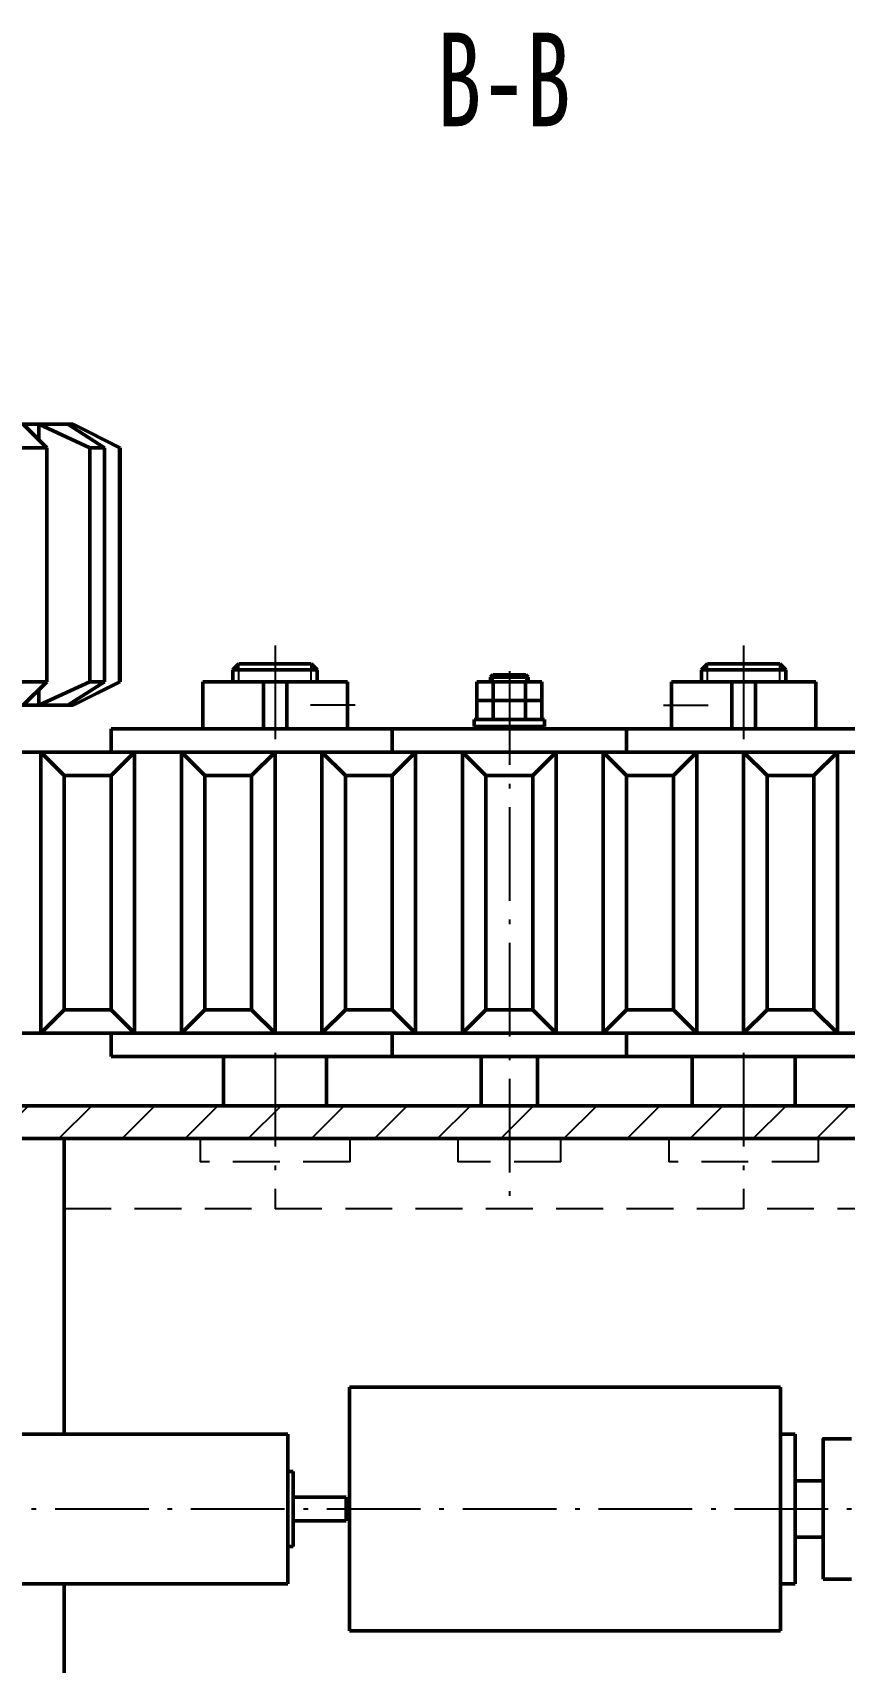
# Model space of a CAD drawing. Header units: millimetres. Extents: x -1896 to -707, y -189 to 652.
# Drawn here: x -1181.2 to -1094.6, y 159.4 to 333.4 of the extents above; entities that cross this region are included whole.
import ezdxf

# ---------------------------------------------------------------- set-up
doc = ezdxf.new("R2010")
doc.units = ezdxf.units.MM
doc.header["$LTSCALE"] = 10
doc.linetypes.add('CENTER', pattern=[1.45, 1, -0.2, 0.05, -0.2])
doc.linetypes.add('DASHED', pattern=[0.75, 0.5, -0.25])
doc.layers.add('1轮廓实线层', color=7, linetype='Continuous', lineweight=50)
for name, color, linetype in [('2细线层', 4, 'Continuous'), ('3中心线层', 1, 'CENTER'), ('4虚线层', 6, 'DASHED'), ('5剖面线层', 2, 'Continuous'), ('6文字层', 7, 'Continuous')]:
    doc.layers.add(name, color=color, linetype=linetype)
doc.styles.add('SLDTEXTSTYLE3', font='TXT', dxfattribs={"width": 0.7})

msp = doc.modelspace()

# ---------------------------------------------------------------- hatches: boundary and pattern name
at = {"layer": '5剖面线层'}
h = msp.add_hatch(dxfattribs=at)
h.set_pattern_fill('ANSI31', color=256, scale=1.5, style=0)
h.set_pattern_definition([(45, (-1281.11, 361.7817), (-3.3676, 3.3676), [])])
edge = h.paths.add_edge_path(flags=0)
edge.add_line((-1197.8326, 218.5431), (-1197.8326, 215.5431))
edge.add_arc((-1197.5826, 215.5431), 0.25, 180, 270)
edge.add_line((-1197.5826, 215.2931), (-1063.0826, 215.2931))
edge.add_arc((-1063.0826, 215.5431), 0.25, 270, 360)
edge.add_line((-1062.8326, 215.5431), (-1062.8326, 218.5431))
edge.add_arc((-1063.0826, 218.5431), 0.25, 0, 90)
edge.add_line((-1063.0826, 218.7931), (-1197.5826, 218.7931))
edge.add_arc((-1197.5826, 218.5431), 0.25, 90, 180)

# ---------------------------------------------------------------- linework, layer by layer
at = {"layer": '1轮廓实线层'}
for p, q in [((-1186.8326, 291.5431), (-1176.8701, 291.5475)), ((-1182.2317, 291.5431), (-1179.6902, 289.0431)), ((-1180.5424, 289.8813), (-1180.5424, 291.5431)), ((-1180.5424, 291.5431), (-1175.0878, 289.0431)), ((-1177.4522, 291.5431), (-1173.5222, 289.0431)), ((-1176.8701, 291.1728), (-1176.8701, 291.5431)), ((-1176.8701, 291.5431), (-1171.9363, 289.0431)), ((-1176.8701, 291.5431), (-1171.8701, 289.0431)), ((-1182.6681, 289.0431), (-1179.6902, 289.0431)), ((-1179.6902, 264.0431), (-1179.6902, 289.0431)), ((-1175.0878, 289.0431), (-1173.5222, 289.0431)), ((-1175.0878, 264.0431), (-1175.0878, 289.0431)), ((-1173.5222, 264.0431), (-1173.5222, 289.0431)), ((-1171.9363, 289.0431), (-1171.8701, 289.0431)), ((-1171.9363, 264.0431), (-1171.9363, 289.0431)), ((-1171.8701, 264.0431), (-1171.8701, 289.0431)), ((-1159.1897, 265.9731), (-1159.8326, 265.3303)), ((-1159.8326, 264.0446), (-1159.8326, 265.3303)), ((-1150.8326, 265.3303), (-1159.8326, 265.3303)), ((-1151.4754, 265.9731), (-1159.1897, 265.9731)), ((-1150.8326, 265.3303), (-1151.4754, 265.9731)), ((-1150.8326, 264.0446), (-1150.8326, 265.3303)), ((-1132.3326, 264.5439), (-1132.0826, 264.7939)), ((-1132.3326, 264.5439), (-1132.3326, 264.0431)), ((-1132.3326, 264.5439), (-1128.3326, 264.5439)), ((-1128.5826, 264.7939), (-1132.0826, 264.7939)), ((-1128.5826, 264.7939), (-1128.3326, 264.5439)), ((-1128.3326, 264.5439), (-1128.3326, 264.0431)), ((-1109.8326, 265.3303), (-1109.1897, 265.9731)), ((-1109.8326, 264.0446), (-1109.8326, 265.3303)), ((-1109.8326, 265.3303), (-1100.8326, 265.3303)), ((-1109.1897, 265.9731), (-1101.4754, 265.9731)), ((-1101.4754, 265.9731), (-1100.8326, 265.3303)), ((-1100.8326, 264.0446), (-1100.8326, 265.3303)), ((-1182.6681, 264.0431), (-1179.6902, 264.0431)), ((-1182.2317, 261.5431), (-1179.6902, 264.0431)), ((-1180.5424, 261.5431), (-1175.0878, 264.0431)), ((-1180.5424, 261.5431), (-1180.5424, 263.2049)), ((-1177.4522, 261.5431), (-1173.5222, 264.0431)), ((-1176.8701, 261.5431), (-1171.9363, 264.0431)), ((-1176.8701, 261.5431), (-1171.8701, 264.0431)), ((-1175.0878, 264.0431), (-1173.5222, 264.0431)), ((-1171.9363, 264.0431), (-1171.8701, 264.0431)), ((-1147.6183, 264.0446), (-1163.0469, 264.0446)), ((-1163.0469, 264.0446), (-1163.0469, 259.0431)), ((-1156.5826, 264.0446), (-1156.5826, 259.0431)), ((-1154.0826, 264.0446), (-1154.0826, 259.0431)), ((-1147.6183, 264.0446), (-1147.6183, 259.0431)), ((-1133.7967, 264.0431), (-1126.8685, 264.0431)), ((-1133.7967, 264.0431), (-1133.7967, 262.0431)), ((-1132.0646, 264.0431), (-1132.0646, 262.0431)), ((-1128.6005, 264.0431), (-1128.6005, 262.0431)), ((-1126.8685, 264.0431), (-1126.8685, 262.0431)), ((-1113.0469, 264.0446), (-1097.6183, 264.0446)), ((-1113.0469, 264.0446), (-1113.0469, 259.0431)), ((-1106.5826, 264.0446), (-1106.5826, 259.0431)), ((-1104.0826, 264.0446), (-1104.0826, 259.0431)), ((-1097.6183, 264.0446), (-1097.6183, 259.0431)), ((-1176.8701, 261.5431), (-1344.8692, 261.5431)), ((-1176.8701, 261.5431), (-1176.8701, 261.9134)), ((-1133.7967, 262.0431), (-1126.8685, 262.0431)), ((-1133.7967, 262.0431), (-1133.7967, 260.0431)), ((-1132.0646, 262.0431), (-1132.0646, 260.0431)), ((-1128.6005, 262.0431), (-1128.6005, 260.0431)), ((-1126.8685, 262.0431), (-1126.8685, 260.0431)), ((-1134.0826, 260.0431), (-1126.5826, 260.0431)), ((-1134.0826, 259.2931), (-1134.0826, 260.0431)), ((-1134.0826, 259.2931), (-1126.5826, 259.2931)), ((-1133.5826, 259.2931), (-1133.3326, 259.0431)), ((-1127.0826, 259.2931), (-1127.3326, 259.0431)), ((-1126.5826, 259.2931), (-1126.5826, 260.0431)), ((-1172.8326, 259.0431), (-1172.8326, 256.5431)), ((-1142.8326, 259.0431), (-1172.8326, 259.0431)), ((-1172.8326, 259.0431), (-1172.6434, 259.0431)), ((-1172.6434, 259.0431), (-1142.8326, 259.0431)), ((-1142.8326, 259.0431), (-1142.8326, 256.5431)), ((-1123.1324, 259.0431), (-1142.8326, 259.0431)), ((-1142.8326, 259.0431), (-1137.5328, 259.0431)), ((-1137.5328, 259.0431), (-1117.8326, 259.0431)), ((-1117.8326, 259.0431), (-1123.1324, 259.0431)), ((-1117.8326, 256.5431), (-1117.8326, 259.0431)), ((-1088.0217, 259.0431), (-1117.8326, 259.0431)), ((-1117.8326, 259.0431), (-1087.8326, 259.0431)), ((-996.8701, 256.5431), (-1263.7951, 256.5431)), ((-1180.3326, 256.5431), (-1180.3326, 226.5431)), ((-1180.3326, 256.5431), (-1177.8326, 254.0431)), ((-1170.3326, 256.5431), (-1172.8326, 254.0431)), ((-1170.3326, 256.5431), (-1170.3326, 226.5431)), ((-1165.3326, 256.5431), (-1165.3326, 226.5431)), ((-1165.3326, 256.5431), (-1162.8326, 254.0431)), ((-1155.3326, 256.5431), (-1157.8326, 254.0431)), ((-1155.3326, 256.5431), (-1155.3326, 226.5431)), ((-1150.3326, 256.5431), (-1150.3326, 226.5431)), ((-1150.3326, 256.5431), (-1147.8326, 254.0431)), ((-1140.3326, 256.5431), (-1142.8326, 254.0431)), ((-1140.3326, 256.5431), (-1140.3326, 226.5431)), ((-1135.3326, 256.5431), (-1135.3326, 226.5431)), ((-1135.3326, 256.5431), (-1132.8326, 254.0431)), ((-1125.3326, 256.5431), (-1127.8326, 254.0431)), ((-1125.3326, 256.5431), (-1125.3326, 226.5431)), ((-1120.3326, 256.5431), (-1120.3326, 226.5431)), ((-1120.3326, 256.5431), (-1117.8326, 254.0431)), ((-1110.3326, 256.5431), (-1112.8326, 254.0431)), ((-1110.3326, 256.5431), (-1110.3326, 226.5431)), ((-1105.3326, 256.5431), (-1105.3326, 226.5431)), ((-1105.3326, 256.5431), (-1102.8326, 254.0431)), ((-1095.3326, 256.5431), (-1097.8326, 254.0431)), ((-1095.3326, 256.5431), (-1095.3326, 226.5431)), ((-1177.8326, 254.0431), (-1172.8326, 254.0431)), ((-1177.8326, 254.0431), (-1177.8326, 229.0431)), ((-1172.8326, 254.0431), (-1172.8326, 229.0431)), ((-1162.8326, 254.0431), (-1157.8326, 254.0431)), ((-1162.8326, 254.0431), (-1162.8326, 229.0431)), ((-1157.8326, 254.0431), (-1157.8326, 229.0431)), ((-1147.8326, 254.0431), (-1142.8326, 254.0431)), ((-1147.8326, 254.0431), (-1147.8326, 229.0431)), ((-1142.8326, 254.0431), (-1142.8326, 229.0431)), ((-1132.8326, 254.0431), (-1127.8326, 254.0431)), ((-1132.8326, 254.0431), (-1132.8326, 229.0431)), ((-1127.8326, 254.0431), (-1127.8326, 229.0431)), ((-1112.8326, 254.0431), (-1117.8326, 254.0431)), ((-1117.8326, 254.0431), (-1117.8326, 229.0431)), ((-1112.8326, 254.0431), (-1112.8326, 229.0431)), ((-1097.8326, 254.0431), (-1102.8326, 254.0431)), ((-1102.8326, 254.0431), (-1102.8326, 229.0431)), ((-1097.8326, 254.0431), (-1097.8326, 229.0431)), ((-1180.3326, 226.5431), (-1177.8326, 229.0431)), ((-1177.8326, 229.0431), (-1172.8326, 229.0431)), ((-1170.3326, 226.5431), (-1172.8326, 229.0431)), ((-1165.3326, 226.5431), (-1162.8326, 229.0431)), ((-1162.8326, 229.0431), (-1157.8326, 229.0431)), ((-1155.3326, 226.5431), (-1157.8326, 229.0431)), ((-1150.3326, 226.5431), (-1147.8326, 229.0431)), ((-1147.8326, 229.0431), (-1142.8326, 229.0431)), ((-1140.3326, 226.5431), (-1142.8326, 229.0431)), ((-1135.3326, 226.5431), (-1132.8326, 229.0431)), ((-1132.8326, 229.0431), (-1127.8326, 229.0431)), ((-1125.3326, 226.5431), (-1127.8326, 229.0431)), ((-1120.3326, 226.5431), (-1117.8326, 229.0431)), ((-1112.8326, 229.0431), (-1117.8326, 229.0431)), ((-1110.3326, 226.5431), (-1112.8326, 229.0431)), ((-1105.3326, 226.5431), (-1102.8326, 229.0431)), ((-1097.8326, 229.0431), (-1102.8326, 229.0431)), ((-1095.3326, 226.5431), (-1097.8326, 229.0431)), ((-996.8701, 226.5431), (-1263.7951, 226.5431)), ((-1172.8326, 226.5431), (-1172.8326, 224.0431)), ((-1142.8326, 226.5431), (-1142.8326, 224.0431)), ((-1117.8326, 224.0431), (-1117.8326, 226.5431)), ((-1142.8326, 224.0431), (-1172.8326, 224.0431)), ((-1160.8326, 224.0431), (-1160.8326, 218.7931)), ((-1149.8326, 218.7931), (-1149.8326, 224.0431)), ((-1123.1324, 224.0431), (-1142.8326, 224.0431)), ((-1133.3326, 224.0431), (-1133.3326, 218.7931)), ((-1127.3326, 218.7931), (-1127.3326, 224.0431)), ((-1117.8326, 224.0431), (-1123.1324, 224.0431)), ((-1088.0217, 224.0431), (-1117.8326, 224.0431)), ((-1110.8326, 224.0431), (-1110.8326, 218.7931)), ((-1099.8326, 218.7931), (-1099.8326, 224.0431)), ((-1197.5826, 218.7931), (-1063.0826, 218.7931)), ((-1063.0826, 215.2931), (-1197.5826, 215.2931)), ((-1177.8326, 215.2931), (-1177.8326, 183.7399)), ((-1101.4076, 188.7399), (-1147.4076, 188.7399)), ((-1147.4076, 188.7399), (-1147.4076, 162.7399)), ((-1101.4076, 162.7399), (-1101.4076, 188.7399)), ((-1153.9576, 183.7399), (-1191.2076, 183.7399)), ((-1153.9576, 183.7399), (-1153.9576, 167.7399)), ((-1099.8326, 183.7399), (-1101.4076, 183.7399)), ((-1099.8326, 167.7399), (-1099.8326, 183.7399)), ((-1153.4076, 179.7399), (-1153.9576, 179.7399)), ((-1153.4076, 179.7399), (-1153.4076, 171.7399)), ((-1096.8326, 178.7399), (-1099.8326, 178.7399)), ((-1147.7576, 176.9899), (-1153.4076, 176.9899)), ((-1147.7576, 176.9899), (-1147.7576, 174.4899)), ((-1147.4076, 176.4899), (-1147.7576, 176.4899)), ((-1147.7576, 174.4899), (-1153.4076, 174.4899)), ((-1147.7576, 174.9899), (-1147.4076, 174.9899)), ((-1096.8326, 172.7399), (-1099.8326, 172.7399)), ((-1153.4076, 171.7399), (-1153.9576, 171.7399)), ((-1153.9576, 167.7399), (-1191.2076, 167.7399)), ((-1177.8326, 167.7399), (-1177.8326, 142.3464)), ((-1099.8326, 167.7399), (-1101.4076, 167.7399)), ((-1147.4076, 162.7399), (-1101.4076, 162.7399))]:
    msp.add_line(p, q, dxfattribs=at)
for points in [[(-1096.8326, 168.2399), (-1096.8326, 183.2399), (-1093.8326, 183.2399)], [(-1093.8326, 168.2399), (-1096.8326, 168.2399)]]:
    msp.add_lwpolyline(points, dxfattribs=at)
at = {"layer": '2细线层'}
for p, q in [((-1159.1897, 264.0446), (-1159.1897, 265.9731)), ((-1151.4754, 264.0446), (-1151.4754, 265.9731)), ((-1132.0826, 264.7939), (-1132.0826, 264.0431)), ((-1128.5826, 264.7939), (-1128.5826, 264.0431)), ((-1109.1897, 264.0446), (-1109.1897, 265.9731)), ((-1101.4754, 264.0446), (-1101.4754, 265.9731))]:
    msp.add_line(p, q, dxfattribs=at)
at = {"layer": '3中心线层'}
for p, q in [((-1155.3326, 267.9271), (-1155.3326, 207.7931)), ((-1105.3326, 267.9271), (-1105.3326, 207.7931)), ((-1130.3326, 265.1728), (-1130.3326, 207.7931)), ((-1193.31, 175.7399), (-1066.7394, 175.7399))]:
    msp.add_line(p, q, dxfattribs=at)
at = {"layer": '3中心线层', "ltscale": 0.5}
for p, q in [((-1146.7953, 261.5438), (-1151.5436, 261.5438)), ((-1113.8698, 261.5438), (-1109.1216, 261.5438))]:
    msp.add_line(p, q, dxfattribs=at)
at = {"layer": '4虚线层'}
for p, q in [((-1163.3326, 215.2931), (-1163.3326, 212.7931)), ((-1147.3326, 212.7931), (-1147.3326, 215.2931)), ((-1135.8326, 215.2931), (-1135.8326, 212.7931)), ((-1124.8326, 212.7931), (-1124.8326, 215.2931)), ((-1113.3326, 215.2931), (-1113.3326, 212.7931)), ((-1097.3326, 212.7931), (-1097.3326, 215.2931)), ((-1147.3326, 212.7931), (-1163.3326, 212.7931)), ((-1124.8326, 212.7931), (-1135.8326, 212.7931)), ((-1097.3326, 212.7931), (-1113.3326, 212.7931)), ((-1082.8326, 207.7931), (-1177.8326, 207.7931))]:
    msp.add_line(p, q, dxfattribs=at)

# ---------------------------------------------------------------- texts
at = {"layer": '6文字层', "color": 0, "linetype": 'Continuous', "lineweight": 0, "insert": (-1130.9182, 333.359), "char_height": 10, "attachment_point": 2, "style": 'SLDTEXTSTYLE3'}
msp.add_mtext('B-B', dxfattribs=at)

doc.saveas('drawing.dxf')
